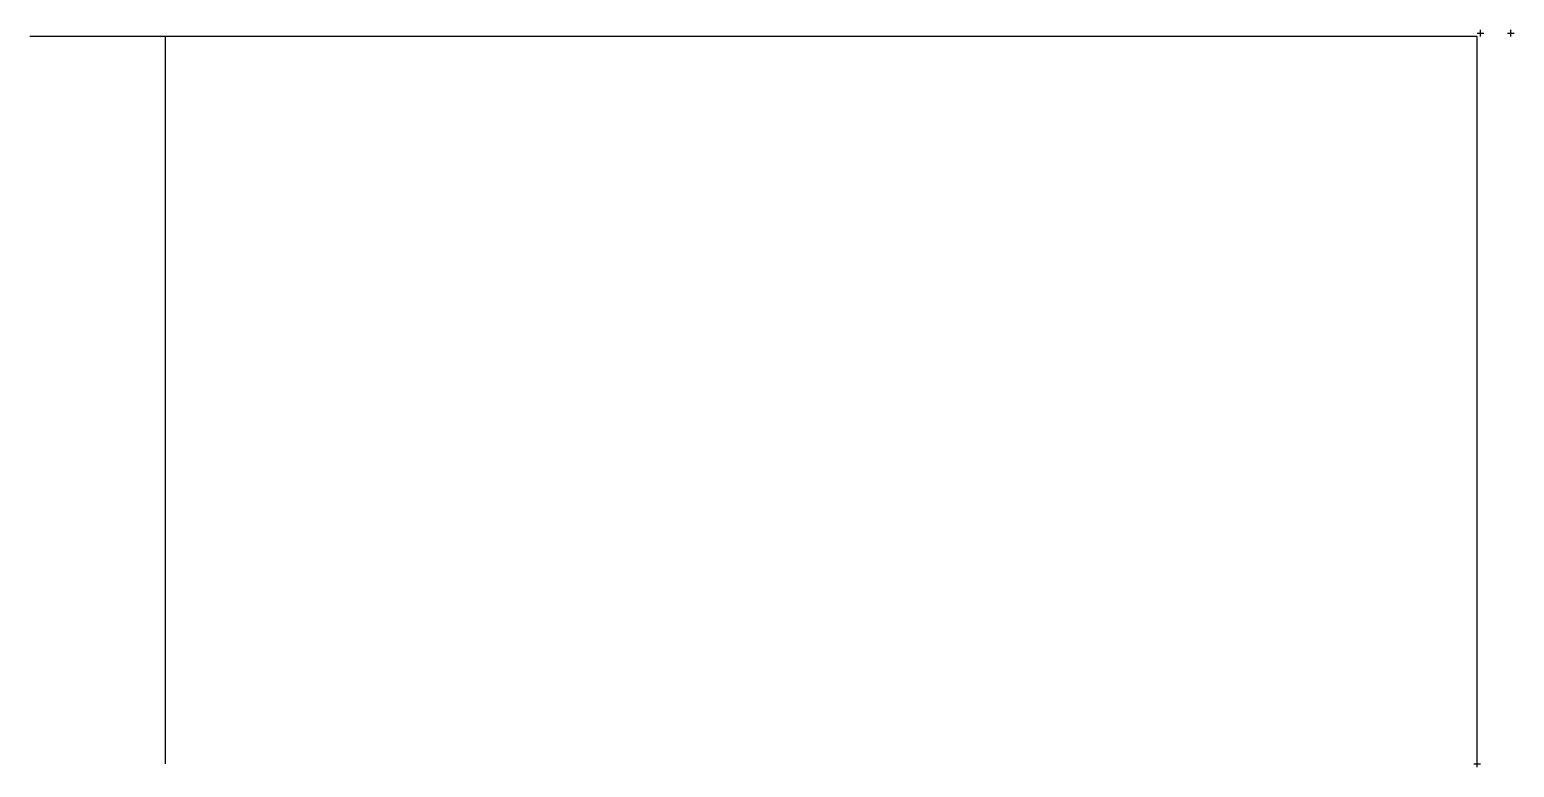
# Model space of a CAD drawing. Header units: millimetres. Extents: x -42.7 to 1.1, y -0.1 to 21.7.
import ezdxf

# ---------------------------------------------------------------- set-up
doc = ezdxf.new("R2010")
doc.units = ezdxf.units.MM
doc.header["$PDMODE"] = 2
doc.header["$PDSIZE"] = 0.1
doc.linetypes.add('Continuous2', pattern=[0])
doc.layers.add('Unnamed Level 1', color=1, linetype='Continuous')

msp = doc.modelspace()

# ---------------------------------------------------------------- linework, layer by layer
at = {"layer": 'Unnamed Level 1', "color": 176, "linetype": 'Continuous2', "lineweight": -3, "true_color": 0x000080}
for p, q in [((-38.737, 21.49), (-42.737, 21.49)), ((0, 21.49), (-38.737, 21.49)), ((-38.737, 21.49), (-38.737, 0)), ((0, 0), (0, 21.49))]:
    msp.add_line(p, q, dxfattribs=at)
at = {"layer": 'Unnamed Level 1', "color": 150, "linetype": 'Continuous2', "lineweight": -3, "true_color": 0x0080ff}
for p in [(0.1, 21.59), (1, 21.59), (0, 0), (0, 0)]:
    msp.add_point(p, dxfattribs=at)

doc.saveas('drawing.dxf')
